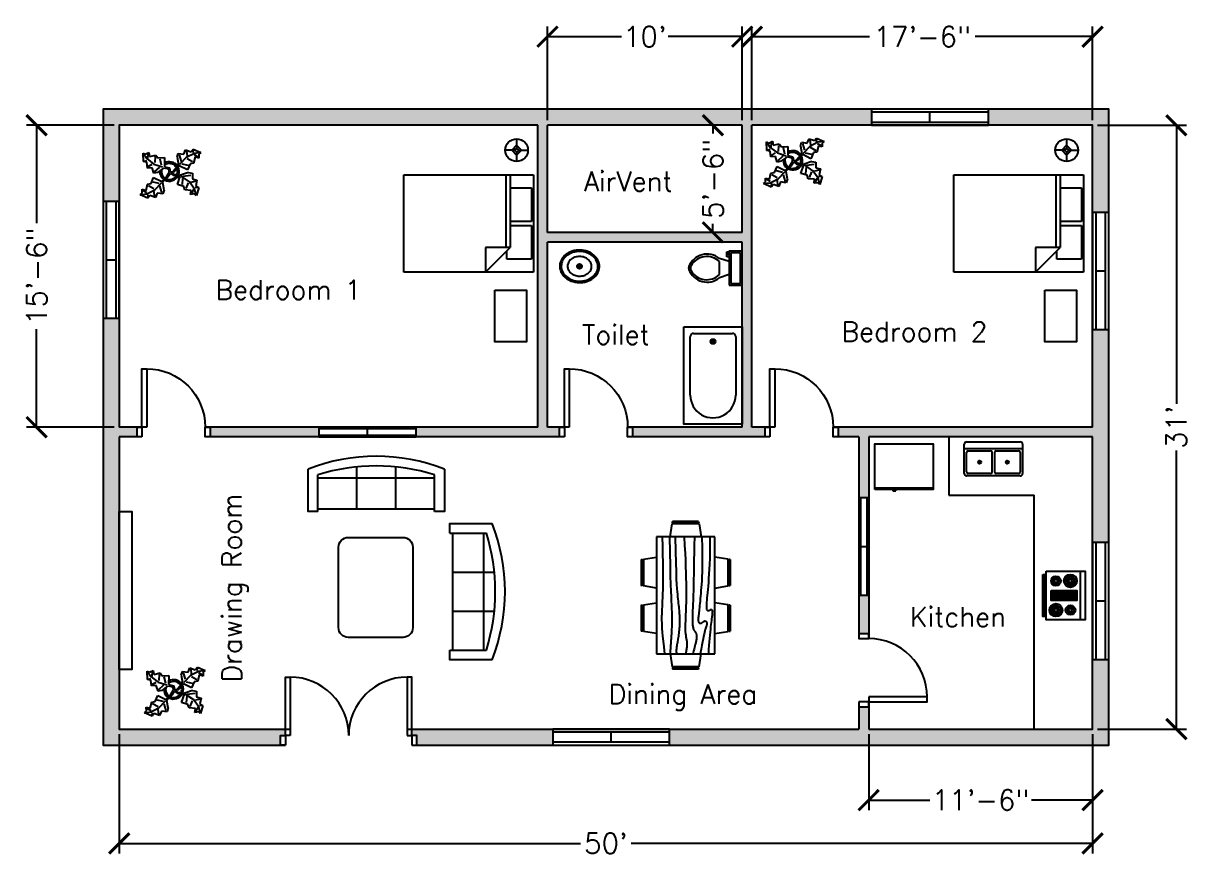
# Model space of a CAD drawing. Header units: inches. Extents: x 190 to 1813, y 39 to 553.
# Drawn here: x 190 to 909, y 39 to 553 of the extents above; entities that cross this region are included whole.
import ezdxf

# ---------------------------------------------------------------- set-up
doc = ezdxf.new("R2010")
doc.units = ezdxf.units.IN
for name, color, linetype in [('Blocks', 4, 'Continuous'), ('Dim', 11, 'Continuous'), ('Door', 6, 'Continuous'), ('Hatches', 3, 'Continuous'), ('Text', 2, 'Continuous'), ('Window', 30, 'Continuous')]:
    doc.layers.add(name, color=color, linetype=linetype)
doc.styles.get("Standard").update_dxf_attribs({"font": 'simplex.shx'})
doc.dimstyles.new('Dim', dxfattribs={"dimscale": 5, "dimtxt": 2.5, "dimasz": 2.5, "dimexe": 1.25, "dimexo": 0.625, "dimtad": 0, "dimlunit": 4, "dimtxsty": 'Standard', "dimblk": 'ARCHTICK', "dimcen": 2.5, "dimadec": 0, "dimazin": 0, "dimtfac": 1, "dimtmove": 0, "dimatfit": 3, "dimfxl": 1, "dimarcsym": 0})

# ---------------------------------------------------------------- blocks, each defined once
blk = doc.blocks.new('Door2')
at = {"layer": 'Door'}
for points in [[(-78, 6), (-81, 6), (-81, 42), (-78, 42)], [(-6, 6), (-3, 6), (-3, 42), (-6, 42)], [(-81, 0), (-84, 0), (-84, 6), (-81, 6)], [(-3, 0), (0, 0), (0, 6), (-3, 6)]]:
    blk.add_lwpolyline(points, close=True, dxfattribs=at)
for centre, start, end in [((-78, 6), 0, 90), ((-6, 6), 90, 180)]:
    blk.add_arc(centre, 36, start, end, dxfattribs=at)
blk = doc.blocks.new('Window2')
at = {"layer": 'Window'}
for p, q in [((0, 10), (-72, 10)), ((-72, 10), (-72, 0)), ((0, 8), (-72, 8)), ((-36, 2), (-36, 8)), ((0, 0), (0, 10)), ((-72, 2), (0, 2)), ((-72, 0), (0, 0))]:
    blk.add_line(p, q, dxfattribs=at)
blk = doc.blocks.new('Door1')
at = {"layer": 'Door'}
for points in [[(-6, 6), (-3, 6), (-3, 42), (-6, 42)], [(-45, 0), (-42, 0), (-42, 6), (-45, 6)], [(-3, 0), (0, 0), (0, 6), (-3, 6)]]:
    blk.add_lwpolyline(points, close=True, dxfattribs=at)
blk.add_arc((-6, 6), 36, 90, 180, dxfattribs=at)
blk = doc.blocks.new('Window1')
at = {"layer": 'Window'}
for p, q in [((0, 6), (-60, 6)), ((-60, 6), (-60, 0)), ((0, 5), (-60, 5)), ((-60, 1), (0, 1)), ((-60, 0), (0, 0)), ((-30, 1), (-30, 5)), ((0, 0), (0, 6))]:
    blk.add_line(p, q, dxfattribs=at)
blk = doc.blocks.new('Bath Tub - 26 x 60 in.')
for p, q in [((8, -18), (10, -18)), ((9, -17), (9, -19))]:
    blk.add_line(p, q)
blk.add_lwpolyline([(0, -36), (0, 0), (60, 0), (60, -36)], close=True)
for points in [[(4, -30), (4, -6)], [(6, -4), (42, -4)], [(42, -32), (6, -32)]]:
    blk.add_lwpolyline(points)
for radius in [1.5, 1]:
    blk.add_circle((9, -18), radius)
for centre, radius, start, end in [((5.75, -5.75), 1.77, 81.8699, 188.1301), ((42, -18), 14, 270, 90), ((5.75, -30.25), 1.77, 171.8699, 278.1301)]:
    blk.add_arc(centre, radius, start, end)
blk = doc.blocks.new('Toilet - top')
for p, q in [((9.5, -6), (9.5, -2)), ((-10, -8.5), (-8, -8.5)), ((-10, -9.5), (-10, -8.5)), ((-7, -9.5), (-10, -9.5)), ((-8, -8.5), (-8, -8)), ((-7, -8), (-7, -9.5)), ((-4, -8), (-6, -14)), ((4, -14), (-4, -14)), ((4, -8), (6, -14))]:
    blk.add_line(p, q)
blk.add_lwpolyline([(10.5, -8), (10.5, 0), (-10.5, 0), (-10.5, -8)], close=True)
for points in [[(-9.5, -2), (-9.5, -6)], [(8.5, -1), (-8.5, -1)], [(-8.5, -7), (8.5, -7)]]:
    blk.add_lwpolyline(points)
for centre, radius, start, end in [((-8.62, -1.88), 0.884, 81.8699, 188.1301), ((-8.62, -6.12), 0.884, 171.8699, 278.1301), ((8.62, -1.88), 0.884, 351.8699, 98.1301), ((8.62, -6.12), 0.884, 261.8699, 8.1301), ((3.52, -21.58), 12.17, 141.46911, 247.97143), ((4.2, -21.82), 11.33, 136.36773, 238.94682), ((-3.52, -21.58), 12.17, 292.02843, 38.53071), ((-4.2, -21.82), 11.33, 301.05301, 43.63209), ((0, -27.88), 4, 245.73182, 294.26817), ((0, -29), 4, 254.86053, 285.13947)]:
    blk.add_arc(centre, radius, start, end)
blk = doc.blocks.new('Sink - Oval top')
for p, q in [((-1, 0), (1, 0)), ((0, 1), (0, -1))]:
    blk.add_line(p, q)
at = {"linetype": 'Continuous'}
for points in [[(-12.23, 0.39, 0.117634), (-11.46, -3.36, 0.104469), (-8.88, -6.8, 0.090016), (-5.08, -9.07, 0.08192), (-0.32, -10.02, 0.08192), (4.49, -9.38, 0.090016), (8.42, -7.36, 0.104469), (11.22, -4.09, 0.117634), (12.23, -0.39, 0.117634), (11.46, 3.36, 0.104469), (8.88, 6.8, 0.090016), (5.08, 9.07, 0.08192), (0.32, 10.02, 0.08192), (-4.49, 9.38, 0.090016), (-8.42, 7.36, 0.104469), (-11.22, 4.09, 0.117634)], [(-11.29, 0.16, 0.118622), (-10.52, -3.25, 0.104678), (-8.07, -6.36, 0.089562), (-4.54, -8.37, 0.081185), (-0.13, -9.15, 0.081185), (4.3, -8.49, 0.089562), (7.89, -6.58, 0.104678), (10.42, -3.55, 0.118622), (11.29, -0.16, 0.118622), (10.52, 3.25, 0.104678), (8.07, 6.36, 0.089562), (4.54, 8.37, 0.081185), (0.13, 9.15, 0.081185), (-4.3, 8.49, 0.089562), (-7.89, 6.58, 0.104678), (-10.42, 3.55, 0.118622)], [(-7.42, 0.08, 0.118283), (-6.91, -2.17, 0.104607), (-5.29, -4.21, 0.089718), (-2.97, -5.53, 0.081436), (-0.07, -6.04, 0.081436), (2.84, -5.59, 0.089718), (5.2, -4.33, 0.104607), (6.86, -2.32, 0.118283), (7.42, -0.08, 0.118283), (6.91, 2.17, 0.104607), (5.29, 4.21, 0.089718), (2.97, 5.53, 0.081436), (0.07, 6.04, 0.081436), (-2.84, 5.59, 0.089718), (-5.2, 4.33, 0.104607), (-6.86, 2.32, 0.118283)]]:
    blk.add_lwpolyline(points, format="xyb", close=True, dxfattribs=at)
for radius in [1.5, 1]:
    blk.add_circle((0, 0), radius)
blk = doc.blocks.new('Dining Set - 36 x 72 in.')
at = {"linetype": 'Continuous'}
for p, q in [((-22.2343, 26.00059), (-23.4847, 17.99762)), ((-22.2304, 26), (-5.7608, 26)), ((-22, 27.5), (-22.1562, 26.50042)), ((-5.8416, 26.5), (-22.1534, 26.5)), ((-22, 27.5), (-6, 27.5)), ((-5.8437, 26.49966), (-6, 27.5)), ((-4.5152, 17.99762), (-5.7655, 25.99926)), ((5.7657, 26.00059), (4.5153, 17.99762)), ((5.7696, 26), (22.2392, 26)), ((6, 27.5), (5.8438, 26.50042)), ((22.1584, 26.5), (5.8466, 26.5)), ((6, 27.5), (22, 27.5)), ((22.1563, 26.49966), (22, 27.5)), ((23.4848, 17.99762), (22.2345, 25.99926)), ((36, 18), (-36, 18)), ((-36, 18), (-36, -18)), ((36, -18), (36, 18)), ((-45.5, 8), (-44.5004, 8.15617)), ((-45.5, 8), (-45.5, -8)), ((-44.5, -8.15843), (-44.5, 8.15338)), ((-44.0006, 8.23428), (-35.9976, 9.48474)), ((-44, 8.23041), (-44, -8.23915)), ((44.0006, 8.23428), (35.9976, 9.48474)), ((44, 8.23041), (44, -8.23915)), ((44.5, -8.15843), (44.5, 8.15338)), ((45.5, 8), (44.5005, 8.15617)), ((45.5, 8), (45.5, -8)), ((-44.4997, -8.15631), (-45.5, -8)), ((-35.9976, -9.48476), (-43.9993, -8.2345)), ((35.9976, -9.48476), (43.9993, -8.2345)), ((44.4997, -8.15631), (45.5, -8)), ((-36, -18), (36, -18)), ((-22.2343, -26.0006), (-23.4847, -17.99762)), ((-4.5152, -17.99762), (-5.7655, -25.99928)), ((5.7657, -26.0006), (4.5153, -17.99762)), ((23.4848, -17.99762), (22.2345, -25.99928)), ((-22.2304, -26), (-5.7608, -26)), ((-22, -27.5), (-22.1562, -26.50044)), ((-5.8416, -26.5), (-22.1534, -26.5)), ((-22, -27.5), (-6, -27.5)), ((-5.8437, -26.49967), (-6, -27.5)), ((5.7696, -26), (22.2392, -26)), ((6, -27.5), (5.8438, -26.50044)), ((22.1584, -26.5), (5.8466, -26.5)), ((6, -27.5), (22, -27.5)), ((22.1563, -26.49967), (22, -27.5))]:
    blk.add_line(p, q, dxfattribs=at)
for points in [[(-36, 15), (-31.1772, 14.97754), (-26.8079, 14.91406), (-22.8538, 14.81543), (-19.276, 14.6875), (-16.0362, 14.53613), (-13.0957, 14.36718), (-10.4159, 14.18652), (-7.9583, 14), (-5.6904, 13.81315), (-3.6035, 13.63021), (-1.6954, 13.45508), (0.0365, 13.29166), (1.5945, 13.14388), (2.9811, 13.01562), (4.1988, 12.9108), (5.25, 12.83333), (6.1393, 12.78613), (6.8802, 12.76823), (7.4883, 12.77767), (7.9792, 12.8125), (8.3685, 12.87077), (8.6719, 12.95052), (8.9049, 13.0498), (9.0833, 13.16666), (9.2205, 13.29899), (9.3216, 13.44401), (9.3895, 13.59879), (9.4271, 13.76041), (9.4373, 13.92594), (9.4232, 14.09245), (9.3875, 14.257), (9.3333, 14.41666), (9.2638, 14.56917), (9.1836, 14.71484), (9.0975, 14.85465), (9.0104, 14.98958), (8.9272, 15.1206), (8.8529, 15.2487), (8.7922, 15.37483), (8.75, 15.5), (8.7305, 15.62467), (8.7344, 15.74739), (8.7617, 15.86621), (8.8125, 15.97916), (8.8867, 16.08431), (8.9844, 16.17968), (9.1055, 16.26334), (9.25, 16.33333), (9.4189, 16.38802), (9.6172, 16.42708), (9.8506, 16.45052), (10.125, 16.45833), (10.4463, 16.45052), (10.8203, 16.42708), (11.2529, 16.38802), (11.75, 16.33333), (12.3184, 16.26318), (12.9694, 16.17838), (13.7151, 16.07991), (14.5677, 15.96875), (15.5395, 15.84586), (16.6426, 15.71224), (17.8893, 15.56884), (19.2917, 15.41666), (20.859, 15.25667), (22.5879, 15.08984), (24.4721, 14.91715), (26.5052, 14.73958), (28.6809, 14.5581), (30.9929, 14.3737), (33.4347, 14.18733), (36, 14)], [(-36, 10), (-28.9766, 10.14274), (-23.1725, 10.20442), (-18.4241, 10.19775), (-14.5677, 10.13541), (-11.4399, 10.03011), (-8.877, 9.89453), (-6.7154, 9.74137), (-4.7917, 9.58333), (-2.9698, 9.43082), (-1.2246, 9.28515), (0.4415, 9.14534), (2.026, 9.01041), (3.5266, 8.87939), (4.9408, 8.7513), (6.266, 8.62516), (7.5, 8.5), (8.6411, 8.37549), (9.6914, 8.2539), (10.6538, 8.13818), (11.5312, 8.03125), (12.3267, 7.93603), (13.043, 7.85547), (13.6831, 7.79248), (14.25, 7.75), (14.7471, 7.7303), (15.1797, 7.73307), (15.5537, 7.75732), (15.875, 7.80208), (16.1494, 7.86637), (16.3828, 7.94922), (16.5811, 8.04964), (16.75, 8.16666), (16.8944, 8.29915), (17.0143, 8.44531), (17.1089, 8.60319), (17.1771, 8.77083), (17.218, 8.94629), (17.2305, 9.1276), (17.2137, 9.31282), (17.1667, 9.5), (17.0895, 9.6875), (16.987, 9.875), (16.8649, 10.0625), (16.7292, 10.25), (16.5856, 10.4375), (16.4401, 10.625), (16.2985, 10.8125), (16.1667, 11), (16.05, 11.18733), (15.9518, 11.3737), (15.8752, 11.5581), (15.8229, 11.73958), (15.798, 11.91715), (15.8034, 12.08984), (15.842, 12.25667), (15.9167, 12.41666), (16.0295, 12.56836), (16.1784, 12.70833), (16.3605, 12.83268), (16.5729, 12.9375), (16.8127, 13.01888), (17.0768, 13.07291), (17.3625, 13.0957), (17.6667, 13.08333), (17.9894, 13.03312), (18.3418, 12.94726), (18.7382, 12.82918), (19.1927, 12.68229), (19.7195, 12.51001), (20.3327, 12.31575), (21.0465, 12.10294), (21.875, 11.875), (22.8357, 11.63354), (23.959, 11.37304), (25.2786, 11.08618), (26.8282, 10.76562), (28.6414, 10.40405), (30.752, 9.99414), (33.1936, 9.52856), (36, 9)], [(-36, 5.5), (-30.7157, 5.3348), (-26.069, 5.20963), (-21.9946, 5.11767), (-18.4271, 5.05208), (-15.3009, 5.00602), (-12.5508, 4.97265), (-10.1112, 4.94515), (-7.9167, 4.91666), (-5.909, 4.88167), (-4.0586, 4.83984), (-2.3429, 4.79215), (-0.7396, 4.73958), (0.7739, 4.6831), (2.22, 4.6237), (3.6213, 4.56233), (5, 4.5), (6.373, 4.43782), (7.7344, 4.3776), (9.0723, 4.32129), (10.375, 4.27083), (11.6309, 4.22819), (12.8281, 4.19531), (13.9551, 4.17415), (15, 4.16666), (15.954, 4.17448), (16.819, 4.19791), (17.6001, 4.23698), (18.3021, 4.29166), (18.9299, 4.36198), (19.4883, 4.44791), (19.9823, 4.54948), (20.4167, 4.66666), (20.7969, 4.79899), (21.1302, 4.94401), (21.4245, 5.09879), (21.6875, 5.26041), (21.9271, 5.42594), (22.1511, 5.59245), (22.3672, 5.757), (22.5834, 5.91666), (22.8065, 6.06868), (23.0404, 6.21093), (23.2879, 6.34147), (23.5521, 6.45833), (23.8358, 6.55957), (24.142, 6.64323), (24.4735, 6.70735), (24.8334, 6.75), (25.2235, 6.76969), (25.642, 6.76692), (26.0858, 6.74267), (26.5521, 6.69791), (27.0379, 6.63362), (27.5404, 6.55078), (28.0565, 6.45036), (28.5834, 6.33333), (29.1242, 6.19987), (29.7071, 6.04687), (30.3661, 5.87044), (31.1354, 5.66666), (32.0493, 5.43164), (33.142, 5.16146), (34.4475, 4.85221), (36, 4.5)], [(-36, -1), (-30.7915, -0.6591), (-26.0195, -0.38216), (-21.6519, -0.16284), (-17.6563, 0.00521), (-14.0005, 0.12833), (-10.6523, 0.21289), (-7.5796, 0.26522), (-4.75, 0.29166), (-2.134, 0.29793), (0.2878, 0.28711), (2.5317, 0.26163), (4.6146, 0.22396), (6.5529, 0.17651), (8.3633, 0.12174), (10.0623, 0.06209), (11.6667, 0), (13.1899, -0.06201), (14.6341, -0.1211), (15.9982, -0.17432), (17.2813, -0.21875), (18.4823, -0.25147), (19.6003, -0.26953), (20.6343, -0.27002), (21.5834, -0.25), (22.4481, -0.20768), (23.2357, -0.14584), (23.9549, -0.06836), (24.6146, 0.02083), (25.2235, 0.11784), (25.7904, 0.21875), (26.3241, 0.31966), (26.8334, 0.41666), (27.3265, 0.50618), (27.8099, 0.58593), (28.2894, 0.65397), (28.7709, 0.70833), (29.2601, 0.74707), (29.763, 0.76823), (30.2855, 0.76985), (30.8334, 0.75), (31.4088, 0.70784), (31.9994, 0.64713), (32.589, 0.57275), (33.1615, 0.48958), (33.7008, 0.4025), (34.1908, 0.3164), (34.6153, 0.23616), (34.9584, 0.16666), (35.2099, 0.11165), (35.3848, 0.07031), (35.504, 0.04069), (35.5886, 0.02083), (35.6594, 0.00879), (35.7377, 0.0026), (35.8442, 0.00032), (36, 0)], [(-36, -6.5), (-27.1843, -6.31267), (-20.084, -6.1263), (-14.469, -5.9419), (-10.1094, -5.76042), (-6.7752, -5.58285), (-4.2363, -5.41016), (-2.2629, -5.24333), (-0.625, -5.08334), (0.8708, -4.93099), (2.2715, -4.78646), (3.5872, -4.64974), (4.8281, -4.52084), (6.0046, -4.39974), (7.127, -4.28646), (8.2053, -4.18099), (9.25, -4.08334), (10.2705, -3.99382), (11.2734, -3.91407), (12.2647, -3.84603), (13.25, -3.79167), (14.2354, -3.75293), (15.2266, -3.73177), (16.2295, -3.73015), (17.25, -3.75), (18.2912, -3.79248), (19.3451, -3.85547), (20.4009, -3.93604), (21.4479, -4.03125), (22.4754, -4.13819), (23.4727, -4.25391), (24.4289, -4.37549), (25.3334, -4.5), (26.1785, -4.62492), (26.9694, -4.74935), (27.7145, -4.87281), (28.4219, -4.99479), (29.1, -5.11483), (29.7572, -5.23242), (30.4016, -5.34709), (31.0417, -5.45834), (31.6837, -5.56437), (32.3262, -5.65821), (32.9658, -5.73153), (33.599, -5.77604), (34.2224, -5.78345), (34.8327, -5.74545), (35.4264, -5.65373), (36, -5.5)], [(-36, -10), (-26.4022, -9.81299), (-18.4675, -9.62891), (-11.9839, -9.45069), (-6.7396, -9.28125), (-2.5226, -9.12354), (0.8789, -8.98047), (3.6769, -8.85498), (6.0833, -8.75), (8.2767, -8.66765), (10.3021, -8.60677), (12.1712, -8.56543), (13.8958, -8.54167), (15.4876, -8.53353), (16.9583, -8.53907), (18.3197, -8.55632), (19.5834, -8.58334), (20.7616, -8.61841), (21.8685, -8.66081), (22.9188, -8.71004), (23.9271, -8.76563), (24.9081, -8.82707), (25.8763, -8.89388), (26.8465, -8.96558), (27.8334, -9.04167), (28.8474, -9.12118), (29.8828, -9.20117), (30.93, -9.27824), (31.9792, -9.34896), (33.0205, -9.40991), (34.0443, -9.45768), (35.0407, -9.48885), (36, -9.5)], [(-36, -14.5), (-30.0881, -14.33513), (-25.0332, -14.21224), (-20.7312, -14.12647), (-17.0781, -14.07292), (-13.97, -14.04671), (-11.3027, -14.04297), (-8.9724, -14.05681), (-6.875, -14.08334), (-4.9224, -14.11833), (-3.0905, -14.16016), (-1.3709, -14.20785), (0.2448, -14.26042), (1.7647, -14.3169), (3.1973, -14.3763), (4.5507, -14.43767), (5.8333, -14.5), (7.0554, -14.5621), (8.235, -14.62175), (9.3922, -14.67652), (10.5469, -14.72396), (11.7192, -14.76164), (12.929, -14.78711), (14.1965, -14.79794), (15.5417, -14.79167), (16.9933, -14.76424), (18.6152, -14.70508), (20.4804, -14.60197), (22.6615, -14.44271), (25.2312, -14.21509), (28.2624, -13.9069), (31.8277, -13.50594), (36, -13)]]:
    blk.add_lwpolyline(points, dxfattribs=at)
blk = doc.blocks.new('Plant - Rubber or Philodendron')
at = {"linetype": 'Continuous'}
for p, q in [((-16.2005, 11.4774), (-13.9899, 8.1064)), ((-16.2005, 11.4774), (-14.8639, 10.7964)), ((-16.0159, 6.3329), (-16.2005, 11.4774)), ((-14.8639, 10.7964), (-12.6195, 11.8975)), ((-13.9899, 8.1064), (-9.5434, 4.7185)), ((-13.3174, 8.325), (-13.0735, 11.0065)), ((-12.6195, 11.8975), (-12.1909, 9.4345)), ((-12.1909, 9.4345), (-8.3829, 10.3)), ((-8.8369, 9.409), (-9.0894, 5.6095)), ((-8.3829, 10.3), (-7.0549, 8.501)), ((-7.0549, 8.501), (-3.0284, 8.6941)), ((-4.8529, 4.012), (-5.7184, 7.82)), ((-3.0284, 8.6941), (-3.0709, 3.1041)), ((4.6914, 8.8812), (5.3859, 11.2828)), ((4.6914, 8.8812), (5.5014, 4.4831)), ((5.3859, 11.2828), (8.8871, 10.7908)), ((5.9878, 10.4842), (7.1971, 6.3869)), ((10.3916, 8.7942), (6.2847, 4.4028)), ((8.8871, 10.7908), (9.9809, 13.4933)), ((9.9809, 13.4933), (13.3837, 12.301)), ((15.3859, 11.3055), (10.3916, 8.7942)), ((10.5828, 12.6946), (10.8893, 9.7953)), ((14.2977, 6.1031), (10.9934, 7.9956)), ((13.3837, 12.301), (14.68, 13.9039)), ((14.5816, 13.2037), (14.3848, 11.8033)), ((14.68, 13.9039), (19.3848, 11.8146)), ((15.7909, 9.1065), (14.8995, 5.3044)), ((15.2875, 10.6053), (17.5907, 9.2105)), ((19.3848, 11.8146), (15.3859, 11.3055)), ((18.1925, 8.4119), (15.7909, 9.1065)), ((19.3848, 11.8146), (18.1868, 10.9119)), ((18.1868, 10.9119), (18.1925, 8.4119)), ((-14.0069, 5.8704), (-16.0159, 6.3329)), ((-15.3434, 6.5514), (-13.9984, 6.9884)), ((-13.5868, 2.2894), (-14.0069, 5.8704)), ((-10.6784, 2.491), (-13.5868, 2.2894)), ((-13.1329, 3.1804), (-10.6614, 4.727)), ((-9.5858, -0.8715), (-10.6784, 2.491)), ((-9.5434, 4.7185), (-4.1917, 2.9888)), ((-9.1318, 0.0195), (-5.9793, 2.9025)), ((-7.1228, -0.443), (-3.5248, 2.2131)), ((-3.5248, 2.2131), (-3.3011, 2.4355)), ((-3.3011, 2.4355), (-0.5306, 1.7947)), ((-3.0709, 3.1041), (0.0797, 2.3163)), ((-0.5306, 1.7947), (-0.2255, -0.5527)), ((-0.5306, 1.7947), (-0.5306, 1.7947)), ((0.0797, 2.3163), (0.4866, -0.031)), ((0.4866, -0.031), (2.1141, 0.2298)), ((2.1141, 0.2298), (5.4346, 3.9146)), ((6.1032, 3.6844), (2.8262, -0.031)), ((5.4346, 3.9146), (5.5014, 4.4831)), ((11.1089, 1.1958), (6.1032, 3.6844)), ((7.7005, 4.8881), (11.5025, 3.9967)), ((12.7005, 4.8994), (11.1089, 1.1958)), ((14.8995, 5.3044), (12.7005, 4.8994)), ((-11.3237, -7.2629), (-9.7321, -3.5593)), ((-6.3237, -7.2516), (-10.1257, -6.3602)), ((-9.7321, -3.5593), (-4.7264, -6.0479)), ((-7.1228, -0.443), (-9.5858, -0.8715)), ((-9.0148, -11.1577), (-4.9047, -6.8122)), ((-2.019, -3.6148), (-4.7264, -6.0479)), ((-4.1246, -6.8466), (-4.0579, -6.2781)), ((-3.3146, -11.2447), (-4.1246, -6.8466)), ((-4.0579, -6.2781), (-0.9375, -3.1608)), ((-2.019, -3.6148), (-0.2255, -0.5527)), ((-0.9375, -3.1608), (0.5883, -0.8135)), ((0.5883, -0.8135), (2.2447, -2.0916)), ((2.8262, -0.031), (1.3003, -0.5527)), ((1.3003, -0.5527), (2.4193, -1.4655)), ((2.2447, -2.0916), (6.7108, -2.6626)), ((2.4193, -1.4655), (6.895, -2.1175)), ((4.943, -7.9659), (6.7108, -2.6626)), ((11.6605, -0.5413), (6.895, -2.1175)), ((12.3677, -6.1981), (7.219, -2.6772)), ((8.125, -4.0768), (7.7715, -7.9659)), ((8.3544, -2.7453), (13.1973, -2.1704)), ((10.2463, -10.4408), (11.6605, -6.9053)), ((11.6605, -0.5413), (14.1354, -0.8948)), ((15.5496, -10.7943), (12.3677, -6.1981)), ((16.2567, -5.8446), (13.4283, -6.5517)), ((14.1354, -0.8948), (14.1354, -4.4304)), ((14.1354, -4.4304), (16.9638, -5.1375)), ((16.9638, -5.1375), (16.2567, -8.673)), ((-18.008, -14.1781), (-16.8101, -13.2754)), ((-18.008, -14.1781), (-14.0091, -13.669)), ((-13.3032, -16.2674), (-18.008, -14.1781)), ((-16.8157, -10.7754), (-14.4141, -11.4699)), ((-16.8101, -13.2754), (-16.8157, -10.7754)), ((-13.9107, -12.9688), (-16.2139, -11.574)), ((-14.4141, -11.4699), (-13.5228, -7.6679)), ((-14.0091, -13.669), (-9.0148, -11.1577)), ((-13.5228, -7.6679), (-11.3237, -7.2629)), ((-13.2048, -15.5672), (-13.008, -14.1668)), ((-12.921, -8.4665), (-9.6166, -10.359)), ((-9.206, -15.0581), (-9.5126, -12.1588)), ((-7.5103, -13.1543), (-8.6042, -15.8568)), ((-4.0092, -13.6463), (-7.5103, -13.1543)), ((-4.611, -12.8477), (-5.8203, -8.7504)), ((-3.3146, -11.2447), (-4.0092, -13.6463)), ((8.8321, -9.0266), (4.943, -7.9659)), ((9.5392, -11.1479), (8.8321, -9.0266)), ((13.4283, -11.5015), (9.5392, -11.1479)), ((13.0748, -13.9763), (13.4283, -11.5015)), ((15.5496, -13.6228), (13.0748, -13.9763)), ((14.8425, -10.7943), (13.7819, -13.2692)), ((16.6103, -14.6834), (15.5496, -10.7943)), ((16.6103, -14.6834), (15.5496, -13.6228)), ((17.3174, -9.7337), (15.9032, -9.7337)), ((16.2567, -8.673), (18.0245, -9.7337)), ((18.0245, -9.7337), (16.6103, -14.6834)), ((-12.0069, -14.6645), (-13.3032, -16.2674)), ((-8.6042, -15.8568), (-12.0069, -14.6645))]:
    blk.add_line(p, q, dxfattribs=at)
for centre, radius, start, end in [((0.0308, 0.1664), 6, 178.6147, 235.1169), ((0.0308, 0.1664), 5, 168.1647, 238.6725), ((0, 0), 6.1275, 34.37569, 120.1028), ((-0.0601, -0.2075), 5.2461, 33.82192, 124.9414), ((-0.2664, 0.1682), 5.2775, 338.4094, 20.03007), ((-0.098, 0.1364), 6.1288, 341.2017, 26.09184), ((-0.0234, 0.3825), 6.1492, 242.5812, 331.2714), ((-0.1102, 0.4886), 5.2883, 247.3711, 327.472)]:
    blk.add_arc(centre, radius, start, end, dxfattribs=at)
blk = doc.blocks.new('Sofa - Roundback 7 ft.')
at = {"linetype": 'Continuous'}
for p, q in [((-12.00002, -32.4421), (-12.00003, -6.5971)), ((11.99997, -32.4421), (11.99998, -6.5971)), ((-36.000027, -34), (-36.000027, -11.4696)), ((-35.999844, -13.3819), (35.9998, -13.3819)), ((35.99998, -34), (35.99998, -11.4696)), ((-36.000027, -32.4421), (35.99998, -32.4421))]:
    blk.add_line(p, q, dxfattribs=at)
for points in [[(-36.000027, -34), (-42.000027, -34), (-42.000027, -8)], [(41.99998, -8), (41.99998, -34), (35.99998, -34)]]:
    blk.add_lwpolyline(points, dxfattribs=at)
for centre, radius, start, end in [((0, -114.25), 114.25, 68.43141, 111.5686), ((-0.00001, -127.1968), 121.1968, 72.72033, 107.2797)]:
    blk.add_arc(centre, radius, start, end, dxfattribs=at)
blk = doc.blocks.new('Range-Oven - 30 in top')
for p, q in [((0, -3), (30, -3)), ((12, -6), (18, -6)), ((13, -20), (13, -6)), ((14, -6), (14, -20)), ((15, -20), (15, -6)), ((16, -6), (16, -20)), ((17, -20), (17, -6)), ((18, -20), (12, -20)), ((6, -24), (6, -25)), ((8, -25), (8, -24)), ((22, -25), (22, -24)), ((24, -24), (24, -25))]:
    blk.add_line(p, q)
for points in [[(0, -24), (0, 0), (30, 0), (30, -24)], [(12, -21), (12, -5), (18, -5), (18, -21)], [(2, -26), (2, -25), (28, -25), (28, -26)]]:
    blk.add_lwpolyline(points, close=True)
for centre, radius in [((6, -9), 4), ((6, -9), 3), ((6, -9), 2), ((24, -9), 3), ((24, -9), 2), ((6, -9), 1), ((24, -18), 4), ((24, -9), 1), ((6, -18), 3), ((6, -18), 2), ((6, -18), 1), ((24, -18), 3), ((24, -18), 2), ((24, -18), 1)]:
    blk.add_circle(centre, radius)
blk = doc.blocks.new('Refrigerator-2 door - 36 in top')
for p, q in [((0, -26.999999), (36, -26.999999)), ((11, -27.999999), (11, -28.999999)), ((12, -26.999999), (12, -28.999999)), ((13, -28.999999), (13, -27.999999)), ((11, -28.999999), (13, -28.999999))]:
    blk.add_line(p, q)
blk.add_lwpolyline([(0, -27.999999), (0, 0), (36, 0), (36, -27.999999)], close=True)
blk = doc.blocks.new('Sink-double - 36 in top')
for p, q in [((-18, -4), (18, -4)), ((-0.75, -18.5), (-0.75, -6.5)), ((0.75, -6.5), (0.75, -18.5))]:
    blk.add_line(p, q)
for points in [[(-16.5, 0), (16.5, 0)], [(-18, -19.5), (-18, -1.5)], [(-16.5, -18.5), (-16.5, -6.5)], [(-15.5, -5.5), (-1.75, -5.5)], [(1.75, -5.5), (15.5, -5.5)], [(16.5, -6.5), (16.5, -18.5)], [(18, -1.5), (18, -19.5)], [(16.5, -21), (-16.5, -21)], [(-1.75, -19.5), (-15.5, -19.5)], [(15.5, -19.5), (1.75, -19.5)]]:
    blk.add_lwpolyline(points)
for centre, radius in [((-8.5, -12.5), 1), ((-8.5, -12.5), 0.5), ((8.5, -12.5), 1), ((8.5, -12.5), 0.5)]:
    blk.add_circle(centre, radius)
for centre, radius, start, end in [((-16.5, -1.5), 1.5, 90, 180), ((16.5, -1.5), 1.5, 0, 90), ((-15.5, -6.5), 1, 90, 180), ((-1.75, -6.5), 1, 0, 90), ((1.75, -6.5), 1, 90, 180), ((15.5, -6.5), 1, 0, 90), ((-16.5, -19.5), 1.5, 180, 270), ((-15.5, -18.5), 1, 180, 270), ((-1.75, -18.5), 1, 270, 0), ((1.75, -18.5), 1, 180, 270), ((15.5, -18.5), 1, 270, 0), ((16.5, -19.5), 1.5, 270, 0)]:
    blk.add_arc(centre, radius, start, end)
blk = doc.blocks.new('Bed - Queen')
at = {"linetype": 'Continuous'}
for p, q in [((0, -80.00003), (0, 0)), ((0, 0), (59.99999, 0)), ((59.99999, 0), (59.99999, -80.00003)), ((7.99999, -1.2), (28.79998, -1.2)), ((7.99999, -14.4), (7.99999, -1.2)), ((28.79998, -1.2), (28.79998, -14.4)), ((31.19999, -1.2), (51.99999, -1.2)), ((31.19999, -14.4), (31.19999, -1.2)), ((51.99999, -1.2), (51.99999, -16.4)), ((0, -14.4), (44.8, -14.4)), ((44.8, -16.8), (0, -16.8)), ((59.99999, -29.6), (44.8, -14.4)), ((44.8, -14.4), (44.8, -29.6)), ((51.99999, -16.4), (46.79936, -16.4)), ((44.8, -29.6), (59.99999, -29.6)), ((59.99999, -80.00003), (0, -80.00003))]:
    blk.add_line(p, q, dxfattribs=at)
blk = doc.blocks.new('Lamp - Table')
at = {"linetype": 'Continuous'}
for p, q in [((-1, 0), (-7, 0)), ((0, 3), (-3, 0)), ((-3, 0), (0, -3)), ((0, 7), (0, 1)), ((3, 0), (0, 3)), ((0, -3), (3, 0)), ((1, 0), (7, 0)), ((0, -1), (0, -7))]:
    blk.add_line(p, q, dxfattribs=at)
for radius in [7, 1]:
    blk.add_circle((0, 0), radius, dxfattribs=at)
blk = doc.blocks.new('_ArchTick')
at = {"color": 0, "linetype": 'ByBlock', "const_width": 0.15}
blk.add_lwpolyline([(-0.5, -0.5), (0.5, 0.5)], dxfattribs=at)
blk = doc.blocks.new('*D17')
at = {"layer": 'Defpoints', "color": 0, "transparency": 16777216}
for p in [(248.82, 489.73), (197.89, 303.73), (248.82, 303.73)]:
    blk.add_point(p, dxfattribs=at)
at = {"layer": 'Dim', "color": 0, "lineweight": -2, "transparency": 16777216}
for p, q in [((245.7, 489.73), (191.64, 489.73)), ((197.89, 489.73), (197.89, 429.32)), ((197.89, 303.73), (197.89, 364.14)), ((245.7, 303.73), (191.64, 303.73))]:
    blk.add_line(p, q, dxfattribs=at)
at = {"layer": 'Dim', "color": 0, "lineweight": -2, "transparency": 16777216, "xscale": 12.5, "yscale": 12.5, "zscale": 12.5}
for p, rotation in [((197.89, 489.73), 90), ((197.89, 303.73), 270)]:
    blk.add_blockref('_ArchTick', p, dxfattribs=dict(at, rotation=rotation))
at = {"layer": 'Dim', "color": 0, "transparency": 16777216, "insert": (197.89, 396.73), "char_height": 12.5, "attachment_point": 5, "rotation": 90}
blk.add_mtext('15\'-6"', dxfattribs=at)
blk = doc.blocks.new('*D18')
at = {"layer": 'Defpoints', "color": 0, "transparency": 16777216}
for p in [(848.82, 489.73), (848.82, 117.73), (900.48, 117.73)]:
    blk.add_point(p, dxfattribs=at)
at = {"layer": 'Dim', "color": 0, "lineweight": -2, "transparency": 16777216}
for p, q in [((851.95, 489.73), (906.73, 489.73)), ((900.48, 489.73), (900.48, 318.16)), ((900.48, 117.73), (900.48, 289.3)), ((851.95, 117.73), (906.73, 117.73))]:
    blk.add_line(p, q, dxfattribs=at)
at = {"layer": 'Dim', "color": 0, "lineweight": -2, "transparency": 16777216, "xscale": 12.5, "yscale": 12.5, "zscale": 12.5}
for p, rotation in [((900.48, 489.73), 90), ((900.48, 117.73), 270)]:
    blk.add_blockref('_ArchTick', p, dxfattribs=dict(at, rotation=rotation))
at = {"layer": 'Dim', "color": 0, "transparency": 16777216, "insert": (900.48, 303.73), "char_height": 12.5, "attachment_point": 5, "rotation": 90}
blk.add_mtext("31'", dxfattribs=at)
blk = doc.blocks.new('*D19')
at = {"layer": 'Defpoints', "color": 0, "transparency": 16777216}
for p in [(248.82, 117.73), (848.82, 117.73), (848.82, 47.28)]:
    blk.add_point(p, dxfattribs=at)
at = {"layer": 'Dim', "color": 0, "lineweight": -2, "transparency": 16777216}
for p, q in [((248.82, 114.6), (248.82, 41.03)), ((848.82, 114.6), (848.82, 41.03)), ((248.82, 47.28), (533.2, 47.28)), ((848.82, 47.28), (564.45, 47.28))]:
    blk.add_line(p, q, dxfattribs=at)
at = {"layer": 'Dim', "color": 0, "lineweight": -2, "transparency": 16777216, "xscale": 12.5, "yscale": 12.5, "zscale": 12.5, "rotation": 180}
blk.add_blockref('_ArchTick', (248.82, 47.28), dxfattribs=at)
at = {"layer": 'Dim', "color": 0, "lineweight": -2, "transparency": 16777216, "xscale": 12.5, "yscale": 12.5, "zscale": 12.5}
blk.add_blockref('_ArchTick', (848.82, 47.28), dxfattribs=at)
at = {"layer": 'Dim', "color": 0, "transparency": 16777216, "insert": (548.82, 47.28), "char_height": 12.5, "attachment_point": 5}
blk.add_mtext("50'", dxfattribs=at)
blk = doc.blocks.new('*D20')
at = {"layer": 'Defpoints', "color": 0, "transparency": 16777216}
for p in [(638.82, 544.33), (638.82, 489.73), (848.82, 489.73)]:
    blk.add_point(p, dxfattribs=at)
at = {"layer": 'Dim', "color": 0, "lineweight": -2, "transparency": 16777216}
for p, q in [((638.82, 492.85), (638.82, 550.58)), ((848.82, 492.85), (848.82, 550.58)), ((638.82, 544.33), (711.23, 544.33)), ((848.82, 544.33), (776.41, 544.33))]:
    blk.add_line(p, q, dxfattribs=at)
at = {"layer": 'Dim', "color": 0, "lineweight": -2, "transparency": 16777216, "xscale": 12.5, "yscale": 12.5, "zscale": 12.5, "rotation": 180}
blk.add_blockref('_ArchTick', (638.82, 544.33), dxfattribs=at)
at = {"layer": 'Dim', "color": 0, "lineweight": -2, "transparency": 16777216, "xscale": 12.5, "yscale": 12.5, "zscale": 12.5}
blk.add_blockref('_ArchTick', (848.82, 544.33), dxfattribs=at)
at = {"layer": 'Dim', "color": 0, "transparency": 16777216, "insert": (743.82, 544.33), "char_height": 12.5, "attachment_point": 5}
blk.add_mtext('17\'-6"', dxfattribs=at)
blk = doc.blocks.new('*D21')
at = {"layer": 'Defpoints', "color": 0, "transparency": 16777216}
for p in [(512.82, 544.33), (512.82, 489.73), (632.82, 489.73)]:
    blk.add_point(p, dxfattribs=at)
at = {"layer": 'Dim', "color": 0, "lineweight": -2, "transparency": 16777216}
for p, q in [((512.82, 492.85), (512.82, 550.58)), ((632.82, 492.85), (632.82, 550.58)), ((512.82, 544.33), (558.39, 544.33)), ((632.82, 544.33), (587.26, 544.33))]:
    blk.add_line(p, q, dxfattribs=at)
at = {"layer": 'Dim', "color": 0, "lineweight": -2, "transparency": 16777216, "xscale": 12.5, "yscale": 12.5, "zscale": 12.5, "rotation": 180}
blk.add_blockref('_ArchTick', (512.82, 544.33), dxfattribs=at)
at = {"layer": 'Dim', "color": 0, "lineweight": -2, "transparency": 16777216, "xscale": 12.5, "yscale": 12.5, "zscale": 12.5}
blk.add_blockref('_ArchTick', (632.82, 544.33), dxfattribs=at)
at = {"layer": 'Dim', "color": 0, "transparency": 16777216, "insert": (572.82, 544.33), "char_height": 12.5, "attachment_point": 5}
blk.add_mtext("10'", dxfattribs=at)
blk = doc.blocks.new('*D22')
at = {"layer": 'Defpoints', "color": 0, "transparency": 16777216}
for p in [(632.82, 489.73), (614.77, 423.73), (632.82, 423.73)]:
    blk.add_point(p, dxfattribs=at)
at = {"layer": 'Dim', "color": 0, "lineweight": -2, "transparency": 16777216}
for p, q in [((629.7, 489.73), (608.52, 489.73)), ((614.77, 489.73), (614.77, 484.56)), ((614.77, 423.73), (614.77, 428.9)), ((629.7, 423.73), (608.52, 423.73))]:
    blk.add_line(p, q, dxfattribs=at)
at = {"layer": 'Dim', "color": 0, "lineweight": -2, "transparency": 16777216, "xscale": 12.5, "yscale": 12.5, "zscale": 12.5}
for p, rotation in [((614.77, 489.73), 90), ((614.77, 423.73), 270)]:
    blk.add_blockref('_ArchTick', p, dxfattribs=dict(at, rotation=rotation))
at = {"layer": 'Dim', "color": 0, "transparency": 16777216, "insert": (614.77, 456.73), "char_height": 12.5, "attachment_point": 5, "rotation": 90}
blk.add_mtext('5\'-6"', dxfattribs=at)
blk = doc.blocks.new('*D23')
at = {"layer": 'Defpoints', "color": 0, "transparency": 16777216}
for p in [(710.82, 117.73), (848.82, 117.73), (710.82, 73.92)]:
    blk.add_point(p, dxfattribs=at)
at = {"layer": 'Dim', "color": 0, "lineweight": -2, "transparency": 16777216}
for p, q in [((710.82, 114.6), (710.82, 67.67)), ((848.82, 114.6), (848.82, 67.67)), ((710.82, 73.92), (748.43, 73.92)), ((848.82, 73.92), (811.22, 73.92))]:
    blk.add_line(p, q, dxfattribs=at)
at = {"layer": 'Dim', "color": 0, "lineweight": -2, "transparency": 16777216, "xscale": 12.5, "yscale": 12.5, "zscale": 12.5, "rotation": 180}
blk.add_blockref('_ArchTick', (710.82, 73.92), dxfattribs=at)
at = {"layer": 'Dim', "color": 0, "lineweight": -2, "transparency": 16777216, "xscale": 12.5, "yscale": 12.5, "zscale": 12.5}
blk.add_blockref('_ArchTick', (848.82, 73.92), dxfattribs=at)
at = {"layer": 'Dim', "color": 0, "transparency": 16777216, "insert": (779.82, 73.92), "char_height": 12.5, "attachment_point": 5}
blk.add_mtext('11\'-6"', dxfattribs=at)

msp = doc.modelspace()

# ---------------------------------------------------------------- hatches: boundary and pattern name
at = {"layer": 'Hatches'}
h = msp.add_hatch(color=256, dxfattribs=at)
h.dxf.hatch_style = 1
h.paths.add_polyline_path([(712.6, 499.73), (238.824, 499.73), (238.824, 442.806), (248.824, 442.806), (248.824, 489.73), (506.824, 489.73), (506.824, 303.73), (431.784, 303.73), (431.784, 297.73), (512.824, 297.73), (520.234, 297.73), (520.234, 303.73), (512.824, 303.73), (512.824, 417.73), (632.824, 417.73), (632.824, 303.73), (565.234, 303.73), (565.234, 297.73), (632.824, 297.73), (646.959, 297.73), (646.959, 303.73), (638.824, 303.73), (638.824, 489.73), (712.6, 489.73)])
h.paths.add_polyline_path([(512.824, 489.73), (632.824, 489.73), (632.824, 423.73), (512.824, 423.73)], flags=16)
h = msp.add_hatch(color=256, dxfattribs=at)
h.dxf.hatch_style = 1
h.paths.add_polyline_path([(858.824, 499.73), (784.6, 499.73), (784.6, 489.73), (848.824, 489.73), (848.824, 435.968), (858.824, 435.968)])
h = msp.add_hatch(color=256, dxfattribs=at)
h.dxf.hatch_style = 1
h.paths.add_polyline_path([(348.263, 113.73), (351.263, 113.73), (351.263, 117.73), (248.824, 117.73), (248.824, 297.73), (259.812, 297.73), (259.812, 303.73), (248.824, 303.73), (248.824, 370.806), (238.824, 370.806), (238.824, 107.73), (348.263, 107.73)])
h = msp.add_hatch(color=256, dxfattribs=at)
h.dxf.hatch_style = 1
h.paths.add_polyline_path([(858.824, 363.968), (848.824, 363.968), (848.824, 303.73), (704.824, 303.73), (691.959, 303.73), (691.959, 297.73), (704.824, 297.73), (704.824, 260.129), (710.824, 260.129), (710.824, 297.73), (848.824, 297.73), (848.824, 232.62), (858.824, 232.62)])
h = msp.add_hatch(color=256, dxfattribs=at)
h.dxf.hatch_style = 1
h.paths.add_polyline_path([(371.784, 303.73), (304.812, 303.73), (304.812, 297.73), (371.784, 297.73)], flags=17)
h = msp.add_hatch(color=256, dxfattribs=at)
h.dxf.hatch_style = 1
h.paths.add_polyline_path([(710.824, 200.129), (704.824, 200.129), (704.824, 176.457), (710.824, 176.457)])
h = msp.add_hatch(color=256, dxfattribs=at)
h.dxf.hatch_style = 1
h.paths.add_polyline_path([(858.824, 160.62), (848.824, 160.62), (848.824, 117.73), (710.824, 117.73), (710.824, 131.457), (704.824, 131.457), (704.824, 117.73), (588.049, 117.73), (588.049, 107.73), (858.824, 107.73)])
h = msp.add_hatch(color=256, dxfattribs=at)
h.dxf.hatch_style = 1
h.paths.add_polyline_path([(516.049, 117.73), (429.263, 117.73), (429.263, 113.73), (432.263, 113.73), (432.263, 107.73), (516.049, 107.73)])

# ---------------------------------------------------------------- linework, layer by layer
for p, q in [((506.824, 303.73), (506.824, 489.73)), ((512.824, 423.73), (512.824, 489.73)), ((632.824, 423.73), (632.824, 489.73)), ((638.824, 303.73), (638.824, 489.73)), ((632.824, 423.73), (512.824, 423.73)), ((512.824, 303.73), (512.824, 417.73)), ((632.824, 417.73), (512.824, 417.73)), ((632.824, 303.73), (632.824, 417.73)), ((265.812, 303.73), (248.824, 303.73)), ((506.824, 303.73), (301.812, 303.73)), ((526.234, 303.73), (512.824, 303.73)), ((632.824, 303.73), (562.234, 303.73)), ((652.959, 303.73), (638.824, 303.73)), ((704.824, 303.73), (688.959, 303.73)), ((848.824, 303.73), (704.824, 303.73)), ((262.812, 297.73), (248.824, 297.73)), ((512.824, 297.73), (301.812, 297.73)), ((523.234, 297.73), (512.824, 297.73)), ((632.824, 297.73), (562.234, 297.73)), ((649.959, 297.73), (632.824, 297.73)), ((704.824, 297.73), (688.959, 297.73)), ((704.824, 297.73), (704.824, 173.457)), ((848.824, 297.73), (710.824, 297.73)), ((710.824, 297.73), (710.824, 173.457)), ((710.824, 137.457), (710.824, 117.73)), ((704.824, 134.457), (704.824, 117.73))]:
    msp.add_line(p, q)
for points in [[(429.263, 107.73), (858.824, 107.73), (858.824, 499.73), (238.824, 499.73), (238.824, 107.73), (351.263, 107.73)], [(506.824, 489.73), (248.824, 489.73), (248.824, 303.73)], [(632.824, 489.73), (512.824, 489.73)], [(848.824, 303.73), (848.824, 489.73), (638.824, 489.73)], [(248.824, 297.73), (248.824, 117.73), (354.263, 117.73)], [(710.824, 117.73), (848.824, 117.73), (848.824, 297.73)], [(390.04, 117.73), (390.486, 117.73)], [(426.263, 117.73), (704.824, 117.73)]]:
    msp.add_lwpolyline(points)
at = {"layer": 'Blocks'}
for p, q in [((760.269, 297.73), (760.269, 261.73)), ((760.269, 261.73), (812.824, 261.73)), ((812.824, 117.73), (812.824, 261.73))]:
    msp.add_line(p, q, dxfattribs=at)
for points in [[(480.364, 388.073), (499.845, 388.073), (499.845, 356.338), (480.364, 356.338)], [(819.421, 388.073), (838.902, 388.073), (838.902, 356.338), (819.421, 356.338)], [(248.824, 251.804), (256.605, 251.804), (256.605, 154.313), (248.824, 154.313)]]:
    msp.add_lwpolyline(points, close=True, dxfattribs=at)
msp.add_lwpolyline([(389.976, 235.806), (423.756, 235.806, -0.4142136), (429.746, 229.816), (429.746, 180.191, -0.4142136), (423.756, 174.2), (389.976, 174.2, -0.4142136), (383.985, 180.191), (383.985, 229.816, -0.4142136)], format="xyb", close=True, dxfattribs=at)

# ---------------------------------------------------------------- block references
for name, p in [('Plant - Rubber or Philodendron', (664.043, 467.953)), ('Plant - Rubber or Philodendron', (279.757, 461.111)), ('Lamp - Table', (493.792, 474.377)), ('Lamp - Table', (832.85, 474.377)), ('Sink - Oval top', (532.578, 402.822)), ('Sofa - Roundback 7 ft.', (407.228, 285.83)), ('Refrigerator-2 door - 36 in top', (714.627, 293.397)), ('Sink-double - 36 in top', (787.694, 294.658)), ('Plant - Rubber or Philodendron', (282.332, 141.964))]:
    msp.add_blockref(name, p, dxfattribs=at)
at = {"layer": 'Blocks', "rotation": 270}
for name, p in [('Bed - Queen', (504.196, 459.266)), ('Bed - Queen', (843.254, 459.266)), ('Toilet - top', (632.824, 401.713)), ('Bath Tub - 26 x 60 in.', (632.824, 365.463)), ('Dining Set - 36 x 72 in.', (597.974, 200.094)), ('Sofa - Roundback 7 ft.', (486.648, 202.414)), ('Range-Oven - 30 in top', (844.201, 214.987))]:
    msp.add_blockref(name, p, dxfattribs=at)
at = {"layer": 'Window'}
for name, p in [('Window2', (784.6, 489.73)), ('Window1', (431.784, 297.73)), ('Door2', (432.263, 107.73)), ('Window2', (588.049, 107.73))]:
    msp.add_blockref(name, p, dxfattribs=at)
at = {"layer": 'Window', "rotation": 270}
for name, p in [('Window2', (238.824, 370.806)), ('Window2', (848.824, 363.968)), ('Window1', (704.824, 200.129)), ('Window2', (848.824, 160.62)), ('Door1', (704.824, 131.457))]:
    msp.add_blockref(name, p, dxfattribs=at)
at = {"layer": 'Window', "xscale": -1}
for p in [(259.812, 297.73), (520.234, 297.73), (646.959, 297.73)]:
    msp.add_blockref('Door1', p, dxfattribs=at)

# ---------------------------------------------------------------- texts
at = {"layer": 'Text', "char_height": 12, "attachment_point": 1}
for s, width, heights, insert in [('AirVent', 96.18012, [0], (535.29, 461.22)), ('Bedroom 1', 96.18012, [0], (308.149, 394.346)), ('Toilet', 96.18012, [0], (534.096, 366.676)), ('Bedroom 2', 107.9094, [32], (694.043, 368.571)), ('Kitchen', 96.18012, [0], (736.268, 192.837)), ('Dining Area', 127.84918, [0], (550.515, 145.22))]:
    msp.add_mtext_dynamic_manual_height_columns(s, width=width, gutter_width=12.5, heights=heights, dxfattribs=dict(at, insert=insert))
at = {"layer": 'Text', "insert": (312.166, 146.542), "char_height": 12, "attachment_point": 1, "rotation": 90}
msp.add_mtext_dynamic_manual_height_columns('Drawing Room', width=150.13481, gutter_width=12.5, heights=[0], dxfattribs=at)

# ---------------------------------------------------------------- dimensions: what is measured, and where the dimension line sits
at = {"layer": 'Dim'}
for base, p1, p2, picture, middle in [((512.824, 544.333), (632.824, 489.73), (512.824, 489.73), '*D21', (572.824, 544.333)), ((638.824, 544.333), (848.824, 489.73), (638.824, 489.73), '*D20', (743.824, 544.333))]:
    dim = msp.add_linear_dim(base=base, p1=p1, p2=p2, dimstyle='Dim', dxfattribs=at)
    dim.commit()
    dim.dimension.update_dxf_attribs({"geometry": picture, "text_midpoint": middle})
for base, p1, p2, picture, middle in [((197.894, 303.73), (248.824, 489.73), (248.824, 303.73), '*D17', (197.894, 396.73)), ((614.775, 423.73), (632.824, 489.73), (632.824, 423.73), '*D22', (614.775, 456.73)), ((900.478, 117.73), (848.824, 489.73), (848.824, 117.73), '*D18', (900.478, 303.73))]:
    dim = msp.add_linear_dim(base=base, p1=p1, p2=p2, angle=90, dimstyle='Dim', dxfattribs=at)
    dim.commit()
    dim.dimension.update_dxf_attribs({"geometry": picture, "text_midpoint": middle})
for base, p1, p2, picture, middle in [((848.824, 47.283), (248.824, 117.73), (848.824, 117.73), '*D19', (548.824, 47.283)), ((710.824, 73.918), (848.824, 117.73), (710.824, 117.73), '*D23', (779.824, 73.918))]:
    dim = msp.add_linear_dim(base=base, p1=p1, p2=p2, dimstyle='Dim', dxfattribs=at)
    dim.commit()
    dim.dimension.update_dxf_attribs({"geometry": picture, "text_midpoint": middle, "dimtype": 160})

doc.saveas('drawing.dxf')
